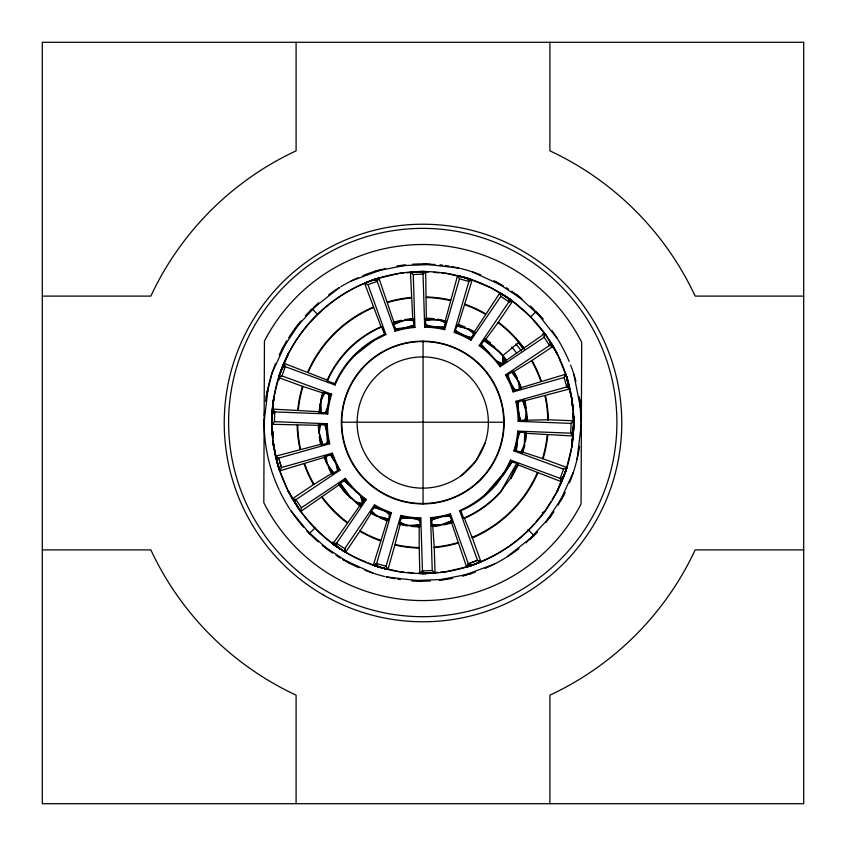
<?xml version="1.0" encoding="UTF-8"?>
<svg xmlns="http://www.w3.org/2000/svg" width="846" height="846" viewBox="0 0 846 846"><rect width="100%" height="100%" fill="white"/><g stroke="black" fill="none" stroke-linecap="round" stroke-linejoin="round"><path stroke-width="1.27" d="M271.746 422.905L272.835 407L271.799 418.463L272.782 411.716M419.182 547.552L419.193 526.952C422.397 525.377 417.12 519.254 420.822 517.942L422.461 570.817L419.828 573.514L419.182 547.552A125.071 125.071 0 0 1 395.019 544.496L400.158 524.541C397.451 522.215 404.081 517.604 400.824 515.404L386.051 566.207L387.933 569.474L395.019 544.496M422.64 271.524L425.686 271.555L423.042 274.252L424.681 327.127C428.277 325.752 423.169 319.725 426.31 318.107L425.686 271.555L410.458 272.021L412.721 318.53L413.419 318.921L414.054 326.947L414.91 327.423L413.271 274.548L410.458 272.021L428.584 271.957M573.768 422.165L571.811 446.73L566.196 469.752L557.038 491.611L552.195 499.447M271.746 420.991L272.793 438.122L272.211 430.625M573.757 424.079L573.757 421.202M271.756 420.504L271.756 424.301L318.308 425.284L318.741 424.618L326.789 424.544L327.328 423.73L274.464 421.678L271.756 424.301L271.746 421.245M573.747 425.041L573.757 420.769A151.011 151.011 0 0 0 463.682 277.171M271.809 417.882L272.814 407.455L271.756 424.787M573.725 425.961L573.218 414.413M572.139 442.796L571.811 446.73L573.588 429.905L573.197 413.334M271.778 419.108L271.989 428.129M485.001 339.183L485.805 339.214L498.368 322.189L512.644 301.197L508.911 301.842L479.174 345.57L480.401 345.612L485.001 339.183L494.402 347.103L502.799 356.092L502.64 363.706L496.655 361.062L481.289 344.364L484.8 349.112L488.977 352.867M322.083 396.309L324.737 392.904C321.649 398.741 318.191 405.879 320.846 412.499L321.131 400.285L323.193 392.375L330.86 394.786L331.632 394.183L281.993 375.899L278.598 377.549L302.445 386.326L322.569 392.872L323.193 392.375L330.86 394.786M523.42 448.761L520.766 452.166C523.854 446.328 527.312 439.19 524.657 432.57L524.372 444.785L522.31 452.695L514.833 450.125L513.871 450.886L563.51 469.17L566.905 467.521L543.069 458.733L522.934 452.198L522.31 452.695M403.648 272.994L399.703 273.29L376.639 278.736L364.552 283.188L367.999 284.721L385.903 334.508L384.941 334.307L381.863 326.884L381.081 326.725L364.552 283.188L378.881 278.038L377.2 281.411L395.103 331.198C398.096 328.777 391.381 324.621 393.866 322.125L378.881 278.038L376.639 278.736C331.452 293.425 294.144 330.12 279.317 375.317C274.918 391.761 270.731 408.724 272.042 425.887M432.697 573.218A151.011 151.011 0 0 0 573.165 435.986L573.768 423.116L573.176 415.238M327.328 423.73A95.429 95.429 0 0 0 329.707 443.748L327.328 443.293L326.789 424.544M411.484 271.947A151.011 151.011 0 0 0 272.338 409.083L271.746 421.953A151.011 151.011 0 0 0 427.431 573.472M272.824 410.722L271.862 416.391L272.793 411.262M328.84 402.03L329.221 394.448C331.082 400.877 325.689 407.73 327.709 413.958L274.844 411.907L272.846 409.644M573.588 429.905L571.156 433.723L570.659 433.163L517.794 431.111L518.397 432.179L516.282 450.622L514.643 450.284M330.469 470.545L333.652 472.988L327.222 463.703L325.784 460.203L326.038 456.174L327.222 463.703L332.277 473.866L338.95 469.615L340.05 470.143L296.047 499.574L292.388 498.749L287.936 490.574L278.958 468.642L275.542 456.216L273.036 440.607L276.251 459.177L279.688 470.873L324.272 457.422L324.483 456.66L332.108 454.101L332.372 453.149L281.464 467.542L279.688 470.873L278.736 467.975M515.045 374.524L511.851 372.081L518.281 381.356L519.719 384.856L519.465 388.896L518.281 381.356L513.236 371.204L506.553 375.444L505.453 374.926L549.456 345.496L553.125 346.321L557.567 354.495L566.767 377.094L571.991 399.492L572.901 409.401M271.957 419.33L271.746 421.953L273.692 398.329L273.078 404.525M272.285 415.386L272.824 408.83M572.351 440.174L573.768 423.116L571.811 446.73L572.964 435.563M273.099 404.621L273.692 398.329L273.068 404.737M573.112 433.025L573.704 426.796M273.068 404.853L273.692 398.329M271.82 417.533L272.824 407.296M329.221 394.448L328.121 405.625L325.583 412.795L327.709 413.958A95.429 95.429 0 0 1 331.632 394.183M572.932 435.214L571.811 446.73L573.609 429.282M573.186 432.655L573.683 427.526M414.054 326.947L395.389 328.787L395.103 331.198A95.429 95.429 0 0 1 414.91 327.423M327.116 412.88L319.217 412.404L319.693 408.343M525.81 436.726L526.286 432.666L518.397 432.179M264.132 421.921L268.256 387.204L266.173 397.112L272.084 372.938L286.731 341.192M577.099 459.145L581.371 423.148L579.521 398.329M319.217 412.404L319.915 404.092M526.286 432.666L525.599 440.978M401.48 516.134L401.258 517.794L419.796 518.609M278.376 380.51L280.534 371.764M279.54 374.651L278.598 377.549L288.465 353.459L282.691 366.075L279.317 375.317L278.387 380.372L279.317 375.317L283.865 363.262L327.265 380.118L327.423 380.901L334.773 383.798L335.016 385.004L285.377 366.72L284.161 363.949M271.883 416.01L272.814 410.923M278.387 380.404L279.317 375.317M544.38 335.82L544.105 337.311A148.283 148.283 0 0 1 549.456 345.496M301.398 507.759L300.721 511.492L338.95 484.938L338.918 484.134L345.38 479.344L345.358 478.36L301.398 507.759A148.283 148.283 0 0 1 296.047 499.574M327.328 443.293L328.1 439.317L325.118 424.724L326.81 428.404M518.714 420.525L520.385 420.346L517.403 405.752L518.175 401.776L518.852 420.325L518.175 421.34L571.039 423.391L573.757 420.769L548.367 419.785L518.852 420.325M320.655 400.317L322.569 392.872M524.848 444.753L522.934 452.198M514.833 450.125L516.663 443.029M445.356 320.528L457.57 275.595L459.463 278.863L444.679 329.654L444.023 328.935L445.895 321.11L437.794 319.143M277.858 465.057L278.958 468.642L277.023 462.128L278.154 457.749L275.542 456.216L320.571 444.34C322.897 446.995 327.508 440.586 329.707 443.748L278.799 458.13L278.154 457.749M567.349 387.32L566.704 386.939L515.796 401.321C517.964 404.6 522.627 398.001 524.932 400.718L569.961 388.853L567.349 387.32L568.48 382.942L565.815 374.196L521.242 387.637C520.702 391.169 513.268 387.986 513.131 391.91L564.049 377.528L565.815 374.196L566.767 377.094M444.023 328.935L445.895 321.11L425.644 318.54M338.95 469.615L332.108 454.101M329.686 398.466L330.67 394.945M376.195 566.186L373.308 565.223L376.66 563.478L391.434 512.676C387.51 512.782 390.63 520.237 387.098 520.745L373.308 565.223L387.933 569.474L375.529 565.974L368.243 562.918M470.588 339.32L455.708 330.606C452.716 336.56 457.03 324.97 458.405 324.325L472.195 279.846L468.853 281.591L454.069 332.393A95.429 95.429 0 0 1 471 340.198L500.769 296.428L499.965 292.758L474.447 331.738L474.786 332.457L470.588 339.32L471 340.198M359.836 531.288L371.056 513.332C369.173 510.307 376.967 507.938 374.503 504.872L344.734 548.642L345.538 552.311L359.836 531.288A125.642 125.642 0 0 0 380.404 540.827M564.98 473.295L566.905 467.521L565.974 470.418M561.342 481.11L560.137 478.35L510.487 460.065C510.381 463.936 517.942 461.419 518.238 464.951L561.649 481.808L566.196 469.752L557.038 491.611L566.196 469.752M320.359 440.882L322.738 444.478L319.228 432.782L318.91 428.7L320.38 424.639L319.228 432.782L321.152 444.89M525.155 404.187L522.775 400.592L526.275 412.288L526.593 416.369L525.123 420.42L526.275 412.288L524.351 400.179M501.392 490.638L510.741 478.032L516.568 463.566L501.392 490.638A104.026 104.026 0 0 1 463.65 518.186L460.806 510.804L459.6 510.561L477.504 560.338L480.264 561.575L477.504 560.338A148.283 148.283 0 0 1 470.165 563.034L468.303 563.648L466.622 567.032L451.637 522.944C454.196 520.459 447.291 516.261 450.4 513.871L468.303 563.648L467.965 564.324L472.417 565.149L480.951 561.881L472.354 537.971L464.433 518.344L463.65 518.186M485.075 443.05C480.613 456.089 472.195 467.584 461.112 475.769A65.618 65.618 0 0 1 360.269 442.564A65.618 65.618 0 0 1 423.011 356.917A65.618 65.618 0 0 1 485.075 443.05L475.685 461.303L461.112 475.769M443.854 328.756L425.697 324.917L424.681 327.127A95.429 95.429 0 0 1 444.679 329.654M558.223 505.051L573.419 472.131M374.915 505.749L374.186 507.262L390.249 512.993M459.6 510.561C482.199 500.906 500.663 482.58 510.487 460.065M510.741 478.032L518.09 464.168M460.806 510.804A96.127 96.127 0 0 0 495.375 485.509L503.962 473.961L510.73 461.26M564.398 376.861L565.815 374.196M510.91 478.614L518.238 464.951M325.583 412.795L327.55 409.242M517.953 435.817L519.92 432.274L517.382 439.444L516.282 450.622L515.817 446.603M535.994 521.749L544.581 511.767L550.809 501.689M271.926 415.153L274.347 411.346M470.482 339.098L474.786 332.457L457.633 324.526M281.697 349.969L301.134 320.92M545.807 521.993L563.806 495.09M503.962 473.961L512.158 461.831L495.375 485.509M336.592 543.227L366.329 499.5L365.102 499.447L360.512 505.887L359.709 505.855L332.859 543.872L345.538 552.311L344.734 548.642A148.283 148.283 0 0 1 336.592 543.227L332.859 543.872L335.323 545.659M500.155 366.709C499.161 362.955 507.04 363.632 506.553 360.132L544.782 333.578L546.558 336.063L544.782 333.578L544.105 337.311L500.155 366.709A95.429 95.429 0 0 0 479.174 345.57M534.27 523.737C517.065 543.777 493.599 557.63 468.864 566.334L466.622 567.032L472.417 565.149L466.96 566.355M484.557 495.248L503.698 473.083M294.789 328.798L318.53 303.143M526.096 542.868L550.725 516.272M530.252 317.345L535.899 311.825M309.298 533.53L314.945 528.01M272.296 423.772L273.385 422.714M571.579 422.873L573.757 420.769L573.757 423.814M333.345 383.238L335.016 385.004A95.429 95.429 0 0 1 355.532 354.791L360.946 349.821L372.832 341.202L385.903 334.508M500.123 365.726L501.371 364.594L496.655 361.062L500.113 365.483M281.581 368.909L285.07 366.032M560.433 479.037L563.922 476.161M498.971 351.069L502.894 355.489L518.831 342.461L523.304 348.15M311.021 309.932L339.5 287.513A158.625 158.625 0 0 0 328.639 294.842M507.018 556.753L534.482 535.127M355.532 354.791L372.832 341.202M409.358 319.376L413.504 320.56L405.308 319.978L393.887 324.293L397.313 321.66L413.419 318.921L413.842 326.82M436.155 525.694L431.999 524.509C438.566 525.186 446.477 525.726 451.627 520.776L440.195 525.091L432.084 526.138L431.661 518.249L430.593 517.636L432.243 570.521L435.045 573.049L434.252 547.648L432.782 526.54L432.084 526.138M345.38 479.344L338.918 484.134L346.775 493.588L360.512 505.887M332.277 473.866L331.558 473.527L313.517 484.61L292.388 498.749L300.721 511.492L298.955 509.006M513.236 371.204L513.945 371.542L531.986 360.459L553.125 346.321L551.56 343.709L557.567 354.495L545.268 334.244L529.945 316.171L511.989 300.711L499.965 292.758L512.644 301.197L510.18 299.41M410.204 327.233L413.757 325.287L395.875 330.247M449.638 514.823L435.299 517.837L431.746 519.772L431.449 518.122M375.328 564.176L376.66 563.478A148.283 148.283 0 0 0 386.051 566.207M393.887 324.293L401.29 320.74M444.213 524.33L451.627 520.776M513.406 390.968L514.928 390.281L506.553 375.444M542.191 512.655L544.581 511.767M351.28 280.925L385.3 268.394M462.635 575.777L494.223 564.145M470.165 563.034L477.504 560.338M367.375 282.046L376.639 278.736L375.973 278.947M478.127 563.024L468.864 566.334L445.8 571.78L440.544 572.171M441.887 320.285L445.472 322.686L437.858 319.608L425.654 320.179L429.726 318.741M403.616 524.784L400.031 522.373C406.069 525.049 413.43 527.999 419.849 524.89L407.645 525.461L399.608 523.96M370.22 280.957L376.639 278.736L373.086 279.92L377.538 280.745M406.577 327.783L413.757 325.287M438.926 517.287L431.746 519.772L442.521 516.599L450.114 516.282L446.096 515.785M475.283 564.113L468.864 566.334L469.53 566.122M472.417 565.149L468.864 566.334L480.951 561.881L479.566 561.268M332.044 454.334L324.483 456.66L325.784 460.203M393.369 322.738L397.313 321.66M448.2 523.399L452.145 522.32M393.866 322.125L401.332 320.274M451.637 522.944L444.182 524.795M373.086 279.92L378.543 278.715M374.323 271.481L406.069 265.189M439.434 579.88L471.19 573.588M440.269 328.015L444.256 327.275L425.707 326.45M408.851 517.646L405.234 517.054L401.258 517.794L408.851 517.646L419.806 520.142L416.137 518.429M405.107 319.555L412.721 318.53M440.396 525.514L432.782 526.54M425.654 320.179L433.797 319.09M411.706 525.969L419.849 524.89M333.208 457.485L330.575 454.778L335.862 463.65L337.66 470.439L340.05 470.143A95.429 95.429 0 0 1 332.372 453.149M431.661 518.249L435.299 517.837M406.27 272.803L411.526 272.412M416.771 272.01L423.338 271.524L419.584 271.555L423.56 273.713M427.42 573.154L419.828 573.514L435.045 573.049L418.231 573.218M432.676 572.753L437.921 572.361M471.476 330.617L473.897 333.821L468.102 328.914L457.147 326.08L461.176 325.858M374.027 514.442L371.606 511.238L377.401 516.155L380.837 517.741L384.327 519.211L388.367 518.979L377.401 516.155L370.717 512.613M398.54 265.771L434.77 264.364M412.034 580.652L446.963 579.298M413.504 271.809L423.338 271.524L416.539 271.651M431.999 573.26L422.165 573.546L422.873 573.546M436.652 327.423L444.256 327.275M428.964 573.419L422.165 573.546L425.919 573.514L421.943 571.357M42.3 296.1L150.842 296.1A300.288 300.288 0 0 1 296.1 150.842L296.1 42.3M803.7 296.1L695.158 296.1A300.288 300.288 0 0 0 549.9 150.842L549.9 42.3M341.361 422.217L504.142 422.217L504.142 422.852A81.385 81.385 0 0 1 423.063 503.92L422.44 503.92A81.385 81.385 0 0 1 341.361 422.429A81.385 81.385 0 0 1 422.651 341.15A81.385 81.385 0 0 1 504.142 422.217M42.3 549.9L150.842 549.9A300.288 300.288 0 0 0 296.1 695.158L296.1 803.7M803.7 549.9L695.158 549.9A300.288 300.288 0 0 1 549.9 695.158L549.9 803.7M326.651 424.745L318.741 424.618L318.91 428.7M272.338 409.083L318.836 411.695M526.677 433.364L573.165 435.986M415.777 526.328L419.87 526.519M426.31 318.107L433.977 318.656M419.193 526.952L411.526 526.413M433.829 272.391L439.085 272.824M441.707 273.036L446.952 273.47L461.017 276.906M403.796 572.023L398.551 571.589L375.529 565.974L379.103 567.095L375.994 563.827M407.74 572.351L412.985 572.784M467.542 337.48L471.317 337.808L455.254 332.066M380.964 509.102L377.961 507.589L374.186 507.262L384.01 510.508L389.795 514.463L387.108 511.809M419.584 271.555L425.147 272.095M425.919 573.514L420.356 572.975L422.461 570.817A148.283 148.283 0 0 0 432.243 570.521M423.37 263.91L459.367 268.193A158.625 158.625 0 0 0 451.669 266.564M422.143 581.16L386.146 576.877A158.625 158.625 0 0 0 395.124 578.738M395.389 328.787L399.407 329.284M457.147 326.08L464.666 327.317M380.837 517.741L388.367 518.979M407.709 525.926L400.158 524.541M334.773 383.798A96.127 96.127 0 0 1 384.708 334.255L384.941 334.307M401.649 516.314L405.234 517.054M542.741 333.673L545.268 334.244M463.576 277.53L472.195 279.846L457.57 275.595L469.974 279.095L491.833 288.243L511.989 300.711L507.685 297.665L509.652 301.715M464.539 335.968L471.317 337.808M460.531 276.325L469.974 279.095L469.308 278.873M384.972 568.745L375.529 565.974L382.032 567.952M463.471 277.118L469.974 279.095L466.4 277.964L469.519 281.242M384.327 519.211L387.87 520.544M458.405 324.325L464.972 326.958M387.098 520.745L380.531 518.112M365.821 561.903C337.84 551.275 314.289 530.854 297.232 506.49M498.728 351.471L484.049 340.504L489.813 343.011M361.454 504.554L355.69 502.059L362.395 503.254L360.703 495.957L344.142 480.465L348.859 484.007L356.526 492.203M466.4 277.964L471.518 280.195M373.985 564.874L379.103 567.095M342.63 559.28L373.149 573.207M472.354 271.862L502.915 285.969M425.697 324.917L429.366 326.641M468.187 328.449L474.447 331.738M377.327 516.62L371.056 513.332M375.021 505.971L377.961 507.589M484.049 340.504L494.402 347.103M350.191 563.595L322.252 545.258A158.625 158.625 0 0 0 332.679 553.104M332.964 541.831L333.514 544.359L345.538 552.311M495.312 281.475L522.215 299.473M502.577 294.345L511.989 300.711L505.147 295.984M335.851 543.354L337.829 547.404L333.514 544.359L342.937 550.725M333.514 544.359L340.367 549.086M480.401 345.612L484.8 349.112M363.304 501.964L360.703 495.957L365.102 499.447M485.805 339.214L490.416 342.916M359.709 505.855L346.532 494.001L338.95 484.938M507.685 297.665L511.893 301.324L508.911 301.842A148.283 148.283 0 0 0 500.769 296.428M333.61 543.745L337.829 547.404M307.151 530.802L329.02 550.503M344.142 480.465L352.571 488.216M516.483 294.567L543.09 319.185A158.625 158.625 0 0 0 536.004 311.465M455.708 330.606L458.395 333.261M527.946 529.406L533.456 535.042M312.682 309.393L317.271 314.099M511.026 384.475L512.295 387.584L514.928 390.281L511.026 384.475L507.854 374.63L508.15 378.405M342.609 489.57L350.699 498.199M572.657 435.415L570.659 433.163A148.283 148.283 0 0 0 571.039 423.391M511.851 372.081L516.726 377.908M328.777 467.151L333.652 472.988M310.154 534.26L290.813 510.582A158.625 158.625 0 0 0 303.513 527.143M535.349 310.799L556.975 338.263M502.894 355.489L506.553 360.132M345.39 479.587L348.859 484.007M503.93 362.797L502.799 356.092L506.585 360.935M522.86 346.331L524.404 348.362M518.757 342.006L524.34 349.345M518.291 342.397L523.05 348.658M360.703 495.957L364.214 500.695L366.329 499.5A95.429 95.429 0 0 1 345.358 478.36M342.704 488.977L340.261 483.193L351.111 497.956M293.118 498.918L300.235 510.825L287.936 490.574L300.235 510.825M330.575 454.778L334.477 460.594M340.261 483.193L346.775 493.588M513.945 371.542L517.192 377.834M331.558 473.527L328.311 467.235M460.562 510.762L461.356 512.242M552.385 346.151L549.942 341.128L550.186 345.654M518.693 416.666L520.385 420.346L518.408 413.007M561.046 480.422L560.137 478.35A148.283 148.283 0 0 0 563.51 469.17M502.799 356.092L505.252 361.877M518.651 381.06L521.242 387.637M326.852 464.01L324.272 457.422M522.775 400.592L525.789 408.227M319.714 436.843L322.738 444.478M384.708 334.255L381.863 326.884A104.026 104.026 0 0 0 327.423 380.901M512.295 387.584L513.469 390.736M519.719 384.856L521.03 388.409M572.911 409.739L571.991 399.492L566.556 376.428L567.444 381.567L566.556 376.428L567.655 380.002M279.793 461.916L281.464 467.542A148.283 148.283 0 0 1 279.793 461.916L278.799 458.13M325.118 424.724L327.095 432.063M566.556 376.428L571.991 399.492L572.922 409.919M278.281 464.782L278.958 468.642L273.512 445.578L273.036 440.523M573.8 374.101L580.853 409.654A158.625 158.625 0 0 0 579.246 396.647M516.695 402.157L517.403 405.752M328.1 439.317L328.808 442.913M524.932 400.718L526.265 408.29M320.571 444.34L319.249 436.769M271.841 428.118L272.729 433.184M278.292 464.845L278.958 468.642M573.228 414.635L573.673 417.184M272.729 432.983L271.841 427.886L272.793 438.091M573.239 414.995L573.683 417.564M272.497 431.365L272.941 433.935M573.25 415.481L573.736 419.436M272.475 430.889L272.92 433.501M568.48 382.942L569.305 388.462L566.704 386.939A148.283 148.283 0 0 0 564.049 377.528M276.198 456.607L277.023 462.128M272.19 431.375L272.793 437.837M273.025 440.417L273.512 445.578L273.121 440.332M573.133 411.886L573.694 418.083M271.809 426.987L272.824 438.143M573.144 412.298L573.715 418.707M271.788 426.363L272.021 428.922M272.253 431.492L272.824 437.89M273.057 440.459L273.512 445.578L273.078 440.597M573.186 413.197L573.725 419.056M572.869 409.559L571.991 399.492L572.784 409.993M526.72 412.108L527.195 419.785M318.794 432.951L318.308 425.284M337.353 466.664L337.66 470.439M272.433 431.143L272.824 436.388M524.657 432.57L525.165 440.766M320.338 404.303L320.846 412.499M295.317 499.404L295.561 503.941M526.593 416.369L526.762 420.451M573.747 420.272L573.757 420.959M423.063 341.15L423.063 503.92M515.87 343.973A121.824 121.824 0 0 1 521.358 350.995M511.767 346.987A116.748 116.748 0 0 1 516.642 353.142M547.774 435.003A125.642 125.642 0 0 1 543.069 458.733M537.802 473.03A125.642 125.642 0 0 1 472.354 537.971M458.024 543.121A125.642 125.642 0 0 1 434.252 547.648M419.034 548.123A125.642 125.642 0 0 1 395.029 545.078M347.135 522.87A125.642 125.642 0 0 1 321.829 497.363M313.517 484.61A125.642 125.642 0 0 1 304.137 463.957M300.002 449.311A125.642 125.642 0 0 1 297.147 425.284M297.729 410.067A125.642 125.642 0 0 1 302.445 386.326M307.701 372.039A125.642 125.642 0 0 1 373.149 307.098M387.479 301.948A125.642 125.642 0 0 1 411.251 297.422M426.469 296.946A125.642 125.642 0 0 1 450.474 299.992M465.099 304.243A125.642 125.642 0 0 1 485.667 313.781M498.368 322.189A125.642 125.642 0 0 1 523.674 347.695M531.986 360.459A125.642 125.642 0 0 1 541.366 381.102M545.511 395.759A125.642 125.642 0 0 1 548.367 419.785M547.225 434.812A125.071 125.071 0 0 1 542.476 458.701M537.337 472.671A125.071 125.071 0 0 1 472.005 537.496M457.993 542.54A125.071 125.071 0 0 1 434.072 547.098M380.732 540.33A125.071 125.071 0 0 1 360.005 530.728M347.6 522.511A125.071 125.071 0 0 1 322.199 496.919M314.078 484.441A125.071 125.071 0 0 1 304.634 463.65M300.584 449.321A125.071 125.071 0 0 1 297.707 425.136M298.289 410.257A125.071 125.071 0 0 1 303.027 386.368M308.166 372.399A125.071 125.071 0 0 1 373.498 307.563M387.51 302.53A125.071 125.071 0 0 1 411.442 297.972M426.321 297.517A125.071 125.071 0 0 1 450.484 300.573M464.782 304.729A125.071 125.071 0 0 1 485.498 314.342M497.913 322.559A125.071 125.071 0 0 1 518.831 342.461M531.425 360.629A125.071 125.071 0 0 1 540.88 381.419M544.919 395.748A125.071 125.071 0 0 1 547.796 419.933M501.646 491.04A104.481 104.481 0 0 1 464.433 518.344M327.265 380.118A104.481 104.481 0 0 1 381.081 326.725M517.794 431.111A95.429 95.429 0 0 1 513.871 450.886M450.4 513.871A95.429 95.429 0 0 1 430.593 517.636M420.822 517.942A95.429 95.429 0 0 1 400.824 515.404M391.434 512.676A95.429 95.429 0 0 1 374.503 504.872M505.453 374.926A95.429 95.429 0 0 1 513.131 391.91M515.796 401.321A95.429 95.429 0 0 1 518.175 421.34M416.761 271.64A151.011 151.011 0 0 1 461.133 276.483M274.464 421.678A148.283 148.283 0 0 1 274.844 411.907M281.993 375.899A148.283 148.283 0 0 1 285.377 366.72M367.999 284.721A148.283 148.283 0 0 1 377.2 281.411M413.271 274.548A148.283 148.283 0 0 1 423.042 274.252M459.463 278.863A148.283 148.283 0 0 1 468.853 281.591M579.595 446.276A158.625 158.625 0 0 1 569.464 482.833M565.16 492.404A158.625 158.625 0 0 1 560.232 501.667M553.971 511.661A158.625 158.625 0 0 1 546.156 522.204M537.517 532.039A158.625 158.625 0 0 1 530.019 539.399M518.968 548.642A158.625 158.625 0 0 1 507.114 556.869M506.003 557.556A158.625 158.625 0 0 1 485.054 568.406M475.293 572.203A158.625 158.625 0 0 1 462.741 576.041M452.525 578.336A158.625 158.625 0 0 1 439.539 580.271M430.403 580.969A158.625 158.625 0 0 1 412.044 580.8M400.317 579.563A158.625 158.625 0 0 1 397.715 579.172M384.867 576.57A158.625 158.625 0 0 1 364.88 570.225M358.852 567.719A158.625 158.625 0 0 1 342.577 559.407M340.346 558.074A158.625 158.625 0 0 1 335.936 555.293M318.276 541.895A158.625 158.625 0 0 1 307.013 531.002M290.093 509.504A158.625 158.625 0 0 1 279.825 491.325M279.265 490.151A158.625 158.625 0 0 1 264.164 419.383M264.28 415.576A158.625 158.625 0 0 1 264.407 413.049M265.538 401.395A158.625 158.625 0 0 1 266.12 397.493M266.553 394.902A158.625 158.625 0 0 1 268.119 387.193M268.415 385.924A158.625 158.625 0 0 1 275.542 363.442M279.201 355.034A158.625 158.625 0 0 1 286.604 341.139M288.655 337.797A158.625 158.625 0 0 1 300.182 321.85M305.311 315.907A158.625 158.625 0 0 1 311.677 309.287M313.57 307.458A158.625 158.625 0 0 1 318.413 303.048M340.621 286.826A158.625 158.625 0 0 1 358.048 277.71M362.86 275.648A158.625 158.625 0 0 1 381.504 269.366M396.869 266.035A158.625 158.625 0 0 1 404.663 264.946M412.488 264.238A158.625 158.625 0 0 1 430.847 264.111M439.983 264.851A158.625 158.625 0 0 1 442.585 265.158M445.186 265.507A158.625 158.625 0 0 1 449.089 266.109M460.636 268.499A158.625 158.625 0 0 1 480.634 274.844M493.8 280.703A158.625 158.625 0 0 1 503.021 285.715M506.384 287.746A158.625 158.625 0 0 1 508.594 289.142M511.872 291.31A158.625 158.625 0 0 1 521.4 298.31M530.347 305.977A158.625 158.625 0 0 1 534.143 309.604M551.983 330.543A158.625 158.625 0 0 1 557.091 338.178M557.778 339.288A158.625 158.625 0 0 1 569.136 361.432M570.606 365.07A158.625 158.625 0 0 1 575.925 381.282M581.191 414.878A158.625 158.625 0 0 1 581.287 428.013M264.438 341.107L263.815 502.736A178.02 178.02 0 0 0 581.065 503.962L581.688 342.334A178.02 178.02 0 0 0 264.438 341.107M803.7 42.3L42.3 42.3L42.3 803.7L803.7 803.7L803.7 42.3M381.99 492.499A80.973 80.973 0 0 0 503.73 422.852A80.973 80.973 0 0 0 382.54 352.253A80.973 80.973 0 0 0 381.99 492.499M314.12 583.454A194.157 194.157 0 0 0 616.427 436.145A194.157 194.157 0 0 0 337.702 247.994A194.157 194.157 0 0 0 314.12 583.454M323.616 595.14A198.768 198.768 0 0 0 621.768 423A198.768 198.768 0 0 0 323.616 250.86A198.768 198.768 0 0 0 323.616 595.14"/></g></svg>
